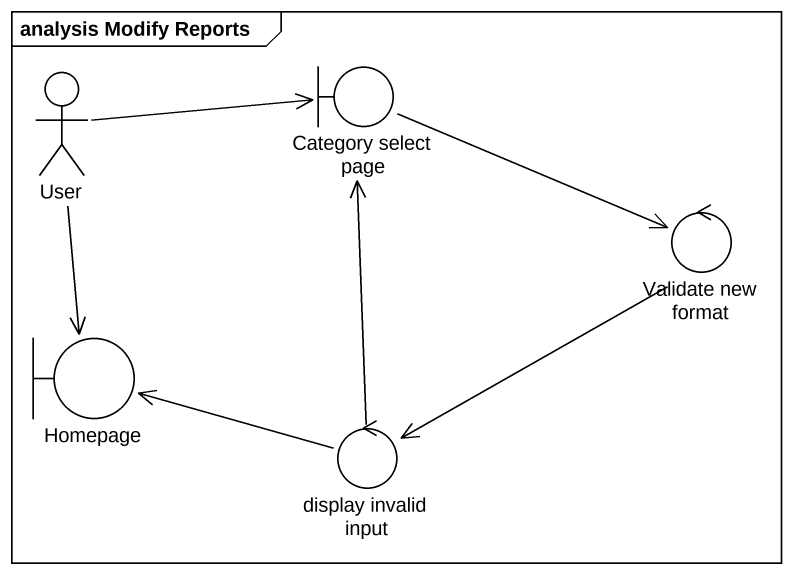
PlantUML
@startuml
mainframe analysis Modify Reports
actor User
boundary "Category select page" as Category_select_page
control "Validate new format" as Validate_new_format
boundary Homepage
control "display invalid input" as display_invalid_input
User -right-> Category_select_page
User --> Homepage
Category_select_page -right-> Validate_new_format
Validate_new_format --> display_invalid_input
display_invalid_input -up-> Category_select_page
display_invalid_input -left-> Homepage
@enduml
